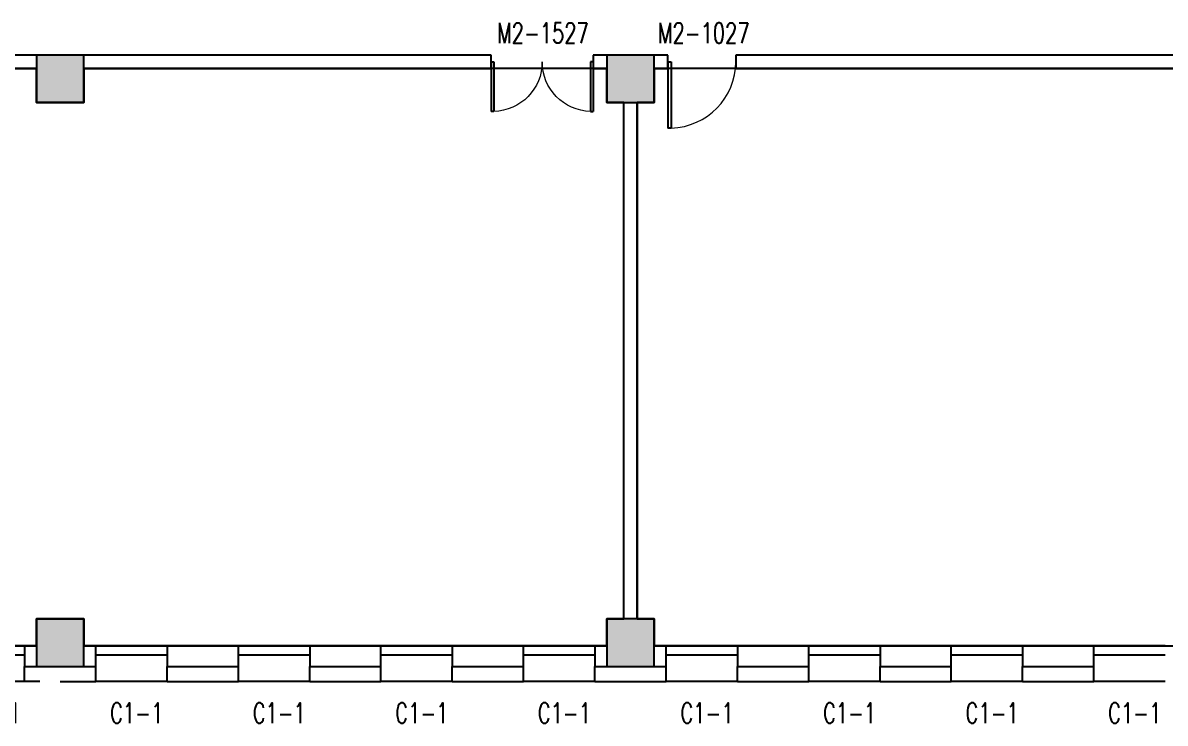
# Model space of a CAD drawing. Extents: x 1616214 to 1692011, y 310267 to 413040.
# Drawn here: x 1633625 to 1650450, y 379567 to 389877 of the extents above; entities that cross this region are included whole.
import ezdxf

# ---------------------------------------------------------------- set-up
doc = ezdxf.new("R2010")
doc.units = 0
doc.header["$LTSCALE"] = 1000
doc.header["$MEASUREMENT"] = 0
doc.layers.add('body', color=30, linetype='Continuous')
doc.layers.add('RM', color=4, linetype='Continuous')
doc.layers.get('0').freeze()
doc.styles.add('_TCH_WINDOW', font='txt.shx', dxfattribs={"height": 3.5, "bigfont": 'hztxt.shx'})

# ---------------------------------------------------------------- blocks, each defined once
blk = doc.blocks.new('$DorLib2D$00000001')
for p, q in [((0.45, 0.9750000000000001), (0.5000000000000002, 0.9750000000000001)), ((0.45, 0), (0.45, 0.9750000000000001)), ((0.5, 0), (0.5, 0.9750000000000001)), ((0.5, 0), (0.45, 0))]:
    blk.add_line(p, q)
at = {"lineweight": 13}
blk.add_arc((0.475, 0), 0.975, 91.4692835813538, 180, dxfattribs=at)
blk = doc.blocks.new('$WINLIB2D$00000004')
for p, q in [((-0.5, 0.5), (0.5, 0.5)), ((-0.5, 0.2405796575893152), (0.5, 0.2405796575893152)), ((-0.4999999999999999, -0.5), (0.5, -0.5))]:
    blk.add_line(p, q)
blk = doc.blocks.new('$DorLib2D$00000002')
for p, q in [((-0.5, -5.684341886080802e-17), (-0.5000000000000007, 0.4875)), ((-0.4750000000000007, 0.4875), (-0.5000000000000007, 0.4875)), ((-0.475, -2.842170943040401e-17), (-0.4750000000000007, 0.4875)), ((0.475, -2.842170943040401e-17), (0.4750000000000007, 0.4875)), ((0.4750000000000007, 0.4875), (0.5000000000000007, 0.4875)), ((0.5, -5.684341886080802e-17), (0.5000000000000007, 0.4875)), ((-0.5, -5.684341886080802e-17), (-0.475, -2.842170943040401e-17)), ((0.5, -5.684341886080802e-17), (0.475, -2.842170943040401e-17))]:
    blk.add_line(p, q)
at = {"lineweight": 13}
for centre, start, end in [((-0.4875, -4.263256414560601e-17), 0, 88.53071641864632), ((0.4875, -4.263256414560601e-17), 91.4692835813537, 180)]:
    blk.add_arc(centre, 0.4875, start, end, dxfattribs=at)

msp = doc.modelspace()

# ---------------------------------------------------------------- hatches: boundary and pattern name
at = {"layer": 'body'}
for points in [[(1633824.756061099, 388703.4034096984), (1634524.756061099, 388703.4034096984), (1634524.756061099, 389403.4112221979), (1633824.756061099, 389403.4112221979)], [(1642224.756061099, 388703.4034096984), (1642924.756061099, 388703.4034096984), (1642924.756061099, 389403.4112221979), (1642224.756061099, 389403.4112221979)], [(1633824.756061206, 380403.4190350513), (1634524.756061206, 380403.4190350513), (1634524.756061206, 381103.4112225503), (1633824.756061206, 381103.4112225503)], [(1642224.756061206, 380403.4190350513), (1642924.756061206, 380403.4190350513), (1642924.756061206, 381103.4112225503), (1642224.756061206, 381103.4112225503)]]:
    msp.add_hatch(color=256, dxfattribs=at).paths.add_polyline_path(points)

# ---------------------------------------------------------------- linework, layer by layer
for p, q in [((1633824.756061069, 389403.4190350751), (1627325.239995117, 389403.4190350733)), ((1634524.756061099, 389403.4112221979), (1633824.756061099, 389403.4112221979)), ((1633824.756061099, 389403.4112221979), (1633824.756061099, 388703.4034096984)), ((1640524.272127304, 389403.4190350776), (1634524.756061113, 389403.4190350755)), ((1634524.756061099, 388703.4034096984), (1634524.756061099, 389403.4112221979)), ((1640524.272127304, 389203.4190350776), (1640524.272127304, 389403.4190350776)), ((1642224.756061118, 389403.4190351032), (1642024.272127266, 389403.4190350776)), ((1642024.272127266, 389403.4190350776), (1642024.272127266, 389203.4190350776)), ((1642924.756061099, 389403.4112221979), (1642224.756061099, 389403.4112221979)), ((1642224.756061099, 389403.4112221979), (1642224.756061099, 388703.4034096984)), ((1643125.239995117, 389403.4190350745), (1642924.756061119, 389403.4190350928)), ((1642924.756061099, 388703.4034096984), (1642924.756061099, 389403.4112221979)), ((1643125.239995117, 389203.4190350745), (1643125.239995117, 389403.4190350745)), ((1650624.75606108, 389403.4190350722), (1644125.239995079, 389403.4190350745)), ((1644125.239995079, 389403.4190350745), (1644125.239995079, 389203.4190350745)), ((1627325.239995117, 389203.4190350771), (1633824.756061069, 389203.419035078)), ((1634524.756061113, 389203.4190350727), (1640524.272127304, 389203.4190350776)), ((1642024.272127266, 389203.4190350776), (1642224.756061118, 389203.4190350935)), ((1642924.756061119, 389203.4190350572), (1643125.239995117, 389203.4190350745)), ((1644125.239995079, 389203.4190350745), (1650624.75606108, 389203.4190350762)), ((1633824.756061099, 388703.4034096984), (1634524.756061099, 388703.4034096984)), ((1642224.756061099, 388703.4034096984), (1642924.756061099, 388703.4034096984)), ((1642474.756061219, 381103.4112225345), (1642474.756061221, 388703.4034096858)), ((1642674.756061219, 381103.4112225345), (1642674.75606122, 388703.4034096858)), ((1634524.756061206, 381103.4112225503), (1633824.756061206, 381103.4112225503)), ((1633824.756061206, 381103.4112225503), (1633824.756061206, 380403.4190350513)), ((1634524.756061206, 380403.4190350513), (1634524.756061206, 381103.4112225503)), ((1642924.756061206, 381103.4112225503), (1642224.756061206, 381103.4112225503)), ((1642224.756061206, 381103.4112225503), (1642224.756061206, 380403.4190350513)), ((1642924.756061206, 380403.4190350513), (1642924.756061206, 381103.4112225503)), ((1633824.756061201, 380703.4190350141), (1633649.756061249, 380703.4190350771)), ((1633649.756061249, 380703.4190350771), (1633649.756061249, 380403.4190350771)), ((1634699.756061325, 380703.4190350785), (1634524.756061202, 380703.4190351014)), ((1634699.756061325, 380403.4190350785), (1634699.756061325, 380703.4190350785)), ((1636799.756061249, 380703.4190350785), (1635749.756061325, 380703.4190350785)), ((1635749.756061325, 380703.4190350785), (1635749.756061325, 380403.4190350785)), ((1636799.756061249, 380403.4190350785), (1636799.756061249, 380703.4190350785)), ((1638899.756061249, 380703.4190350785), (1637849.756061249, 380703.4190350785)), ((1637849.756061249, 380703.4190350785), (1637849.756061249, 380403.4190350785)), ((1638899.756061249, 380403.4190350785), (1638899.756061249, 380703.4190350785)), ((1640999.756061249, 380703.4190350785), (1639949.756061249, 380703.4190350785)), ((1639949.756061249, 380703.4190350785), (1639949.756061249, 380403.4190350785)), ((1640999.756061249, 380403.4190350785), (1640999.756061249, 380703.4190350785)), ((1642224.756061213, 380703.4190350759), (1642049.756061249, 380703.4190350785)), ((1642049.756061249, 380703.4190350785), (1642049.756061249, 380403.4190350785)), ((1643099.756061325, 380703.4190350781), (1642924.756061214, 380703.4190351168)), ((1643099.756061325, 380403.4190350781), (1643099.756061325, 380703.4190350781)), ((1645199.756061249, 380703.4190350781), (1644149.756061325, 380703.4190350781)), ((1644149.756061325, 380703.4190350781), (1644149.756061325, 380403.4190350781)), ((1645199.756061249, 380403.4190350781), (1645199.756061249, 380703.4190350781)), ((1647299.756061249, 380703.4190350781), (1646249.756061249, 380703.4190350781)), ((1646249.756061249, 380703.4190350781), (1646249.756061249, 380403.4190350781)), ((1647299.756061249, 380403.4190350781), (1647299.756061249, 380703.4190350781)), ((1649399.756061249, 380703.4190350781), (1648349.756061249, 380703.4190350781)), ((1648349.756061249, 380703.4190350781), (1648349.756061249, 380403.4190350781)), ((1649399.756061249, 380403.4190350781), (1649399.756061249, 380703.4190350781)), ((1633649.756061249, 380403.4190350771), (1633824.756061201, 380403.4190350759)), ((1633649.756061249, 380178.4190350771), (1633649.756061249, 380403.4190350771)), ((1633824.756061206, 380403.4190350513), (1634524.756061206, 380403.4190350513)), ((1634524.756061202, 380403.4190350929), (1634699.756061325, 380403.4190350785)), ((1634699.756061325, 380178.4190350786), (1634699.756061325, 380403.4190350771)), ((1635749.756061325, 380403.4190350785), (1636799.756061249, 380403.4190350785)), ((1635749.756061325, 380178.4190350786), (1635749.756061325, 380403.4190350771)), ((1636799.756061249, 380178.4190350786), (1636799.756061249, 380403.4190350771)), ((1637849.756061249, 380403.4190350785), (1638899.756061249, 380403.4190350785)), ((1637849.756061249, 380178.4190350786), (1637849.756061249, 380403.4190350771)), ((1638899.756061249, 380178.4190350786), (1638899.756061249, 380403.4190350771)), ((1639949.756061249, 380403.4190350785), (1640999.756061249, 380403.4190350785)), ((1639949.756061249, 380178.4190350786), (1639949.756061248, 380403.4190350771)), ((1640999.756061249, 380178.4190350786), (1640999.756061249, 380403.4190350771)), ((1642049.756061249, 380403.4190350785), (1642224.756061213, 380403.4190350699)), ((1642049.756061249, 380178.4190350786), (1642049.756061248, 380403.4190350771)), ((1642224.756061206, 380403.4190350513), (1642924.756061206, 380403.4190350513)), ((1642924.756061214, 380403.4190351334), (1643099.756061325, 380403.4190350781)), ((1643099.756061325, 380178.4190350781), (1643099.756061325, 380403.4190350771)), ((1644149.756061325, 380403.4190350781), (1645199.756061249, 380403.4190350781)), ((1644149.756061325, 380178.4190350781), (1644149.756061325, 380403.4190350771)), ((1645199.756061249, 380178.4190350781), (1645199.756061249, 380403.4190350771)), ((1646249.756061249, 380403.4190350781), (1647299.756061249, 380403.4190350781)), ((1646249.756061249, 380178.4190350781), (1646249.756061249, 380403.4190350771)), ((1647299.756061249, 380178.4190350781), (1647299.756061249, 380403.4190350771)), ((1648349.756061249, 380403.4190350781), (1649399.756061249, 380403.4190350781)), ((1648349.756061249, 380178.4190350781), (1648349.756061249, 380403.4190350771)), ((1649399.756061249, 380178.4190350781), (1649399.756061249, 380403.4190350771)), ((1633874.756061193, 380178.4190350771), (1633649.756061249, 380178.4190350771)), ((1634174.756061193, 380178.4190350771), (1634699.756061325, 380178.4190350786)), ((1635749.756061325, 380178.4190350786), (1636799.756061249, 380178.4190350786)), ((1637849.756061249, 380178.4190350786), (1638899.756061249, 380178.4190350786)), ((1639949.756061249, 380178.4190350786), (1640999.756061249, 380178.4190350786)), ((1642049.756061249, 380178.4190350786), (1642574.756061194, 380178.4190350771)), ((1642574.756061194, 380178.4190350771), (1643099.756061325, 380178.4190350781)), ((1644149.756061325, 380178.4190350781), (1645199.756061249, 380178.4190350781)), ((1646249.756061249, 380178.4190350781), (1647299.756061249, 380178.4190350781)), ((1648349.756061249, 380178.4190350781), (1649399.756061249, 380178.4190350781))]:
    msp.add_line(p, q, dxfattribs=at)
at = {"layer": 'RM'}
for points in [[(1625874.758330725, 381103.4109468485), (1626124.758330717, 381103.4109468485), (1626124.758330717, 380703.4187594756), (1633824.758330717, 380703.4187594409), (1633824.758330717, 381103.4109468485), (1634524.758330717, 381103.4109468485), (1634524.758330717, 380703.4187594166), (1642224.75833073, 380703.418759444), (1642224.758330717, 381103.4109468485), (1642474.758330733, 381103.4109468485), (1642474.758330729, 388703.4031340664), (1642224.75833061, 388703.4031340664), (1642224.758330639, 389203.4187594457), (1634524.75833061, 389203.418759448), (1634524.75833061, 388703.4031340664), (1633824.75833061, 388703.4031340664), (1633824.75833061, 389203.4187594477), (1626124.758330628, 389203.4187594481), (1626124.758330628, 388703.4031340664), (1625874.758330729, 388703.4031340568)], [(1659274.758330731, 388703.4031340664), (1658774.75833061, 388703.4031340664), (1658774.75833061, 389203.4187594351), (1651324.758330645, 389203.4187594392), (1651324.75833061, 388703.4031340664), (1650624.75833061, 388703.4031340664), (1650624.75833061, 389203.4187594478), (1642924.75833061, 389203.4187594436), (1642924.75833061, 388703.4031340664), (1642674.758330729, 388703.4031340664), (1642674.758330726, 381103.4109468485), (1642924.758330717, 381103.4109468485), (1642924.758330644, 380703.4187594297), (1650624.758330717, 380703.4187594394), (1650624.758330717, 381103.4109468485), (1651324.758330717, 381103.4109468485), (1651324.758330717, 380703.4187594323), (1659024.758330317, 380703.4187594624), (1659024.758330317, 381103.4109468485), (1659274.758330732, 381103.4109468087)]]:
    msp.add_lwpolyline(points, close=True, dxfattribs=at)

# ---------------------------------------------------------------- block references
at = {"layer": 'body'}
ref = msp.add_blockref('$DorLib2D$00000002', (1641274.272127271, 389303.4190350757), dxfattribs=dict(at, xscale=-1500, yscale=1500, zscale=-1500, rotation=180))
ref.add_attrib('A', 'M2-1527', (1640609.27212727, 389579.3794580176), dxfattribs={"height": 297.5, "style": '_TCH_WINDOW', "width": 0.7058823529411765})
ref = msp.add_blockref('$DorLib2D$00000001', (1643625.239995116, 389303.4190350757), dxfattribs=dict(at, xscale=1000, yscale=1000, zscale=1000, rotation=180))
ref.add_attrib('A', 'M2-1027', (1642977.739995117, 389579.379458021), dxfattribs={"height": 297.5, "style": '_TCH_WINDOW', "width": 0.7058823529411765})
ref = msp.add_blockref('$WINLIB2D$00000004', (1633124.756061248, 380440.9190350771), dxfattribs=dict(at, xscale=1050, yscale=-525, zscale=1050, rotation=180))
ref.add_attrib('A', 'C1-1', (1632809.756061248, 379567.1690350774), dxfattribs={"height": 297.5, "style": '_TCH_WINDOW', "width": 0.7058823529411765})
ref = msp.add_blockref('$WINLIB2D$00000004', (1635224.756061326, 380440.9190350771), dxfattribs=dict(at, xscale=-1050, yscale=525, zscale=-1050))
ref.add_attrib('A', 'C1-1', (1634909.756061326, 379567.1690350774), dxfattribs={"height": 297.5, "style": '_TCH_WINDOW', "width": 0.7058823529411765})
ref = msp.add_blockref('$WINLIB2D$00000004', (1637324.756061248, 380440.9190350771), dxfattribs=dict(at, xscale=-1050, yscale=525, zscale=-1050))
ref.add_attrib('A', 'C1-1', (1637009.756061248, 379567.1690350774), dxfattribs={"height": 297.5, "style": '_TCH_WINDOW', "width": 0.7058823529411765})
ref = msp.add_blockref('$WINLIB2D$00000004', (1639424.75606125, 380440.9190350771), dxfattribs=dict(at, xscale=-1050, yscale=525, zscale=-1050))
ref.add_attrib('A', 'C1-1', (1639109.756061248, 379567.1690350723), dxfattribs={"height": 297.5, "style": '_TCH_WINDOW', "width": 0.7058823529411765})
ref = msp.add_blockref('$WINLIB2D$00000004', (1641524.756061248, 380440.9190350771), dxfattribs=dict(at, xscale=-1050, yscale=525, zscale=-1050))
ref.add_attrib('A', 'C1-1', (1641209.756061248, 379567.1690350774), dxfattribs={"height": 297.5, "style": '_TCH_WINDOW', "width": 0.7058823529411765})
ref = msp.add_blockref('$WINLIB2D$00000004', (1643624.756061326, 380440.9190350771), dxfattribs=dict(at, xscale=-1050, yscale=525, zscale=-1050))
ref.add_attrib('A', 'C1-1', (1643309.756061326, 379567.1690350774), dxfattribs={"height": 297.5, "style": '_TCH_WINDOW', "width": 0.7058823529411765})
ref = msp.add_blockref('$WINLIB2D$00000004', (1645724.756061246, 380440.9190350771), dxfattribs=dict(at, xscale=-1050, yscale=525, zscale=-1050))
ref.add_attrib('A', 'C1-1', (1645409.756061248, 379567.1690350774), dxfattribs={"height": 297.5, "style": '_TCH_WINDOW', "width": 0.7058823529411765})
ref = msp.add_blockref('$WINLIB2D$00000004', (1647824.756061246, 380440.9190350771), dxfattribs=dict(at, xscale=-1050, yscale=525, zscale=-1050))
ref.add_attrib('A', 'C1-1', (1647509.756061248, 379567.1690350723), dxfattribs={"height": 297.5, "style": '_TCH_WINDOW', "width": 0.7058823529411765})
ref = msp.add_blockref('$WINLIB2D$00000004', (1649924.756061246, 380440.9190350771), dxfattribs=dict(at, xscale=-1050, yscale=525, zscale=-1050))
ref.add_attrib('A', 'C1-1', (1649609.756061248, 379567.1690350774), dxfattribs={"height": 297.5, "style": '_TCH_WINDOW', "width": 0.7058823529411765})

doc.saveas('drawing.dxf')
